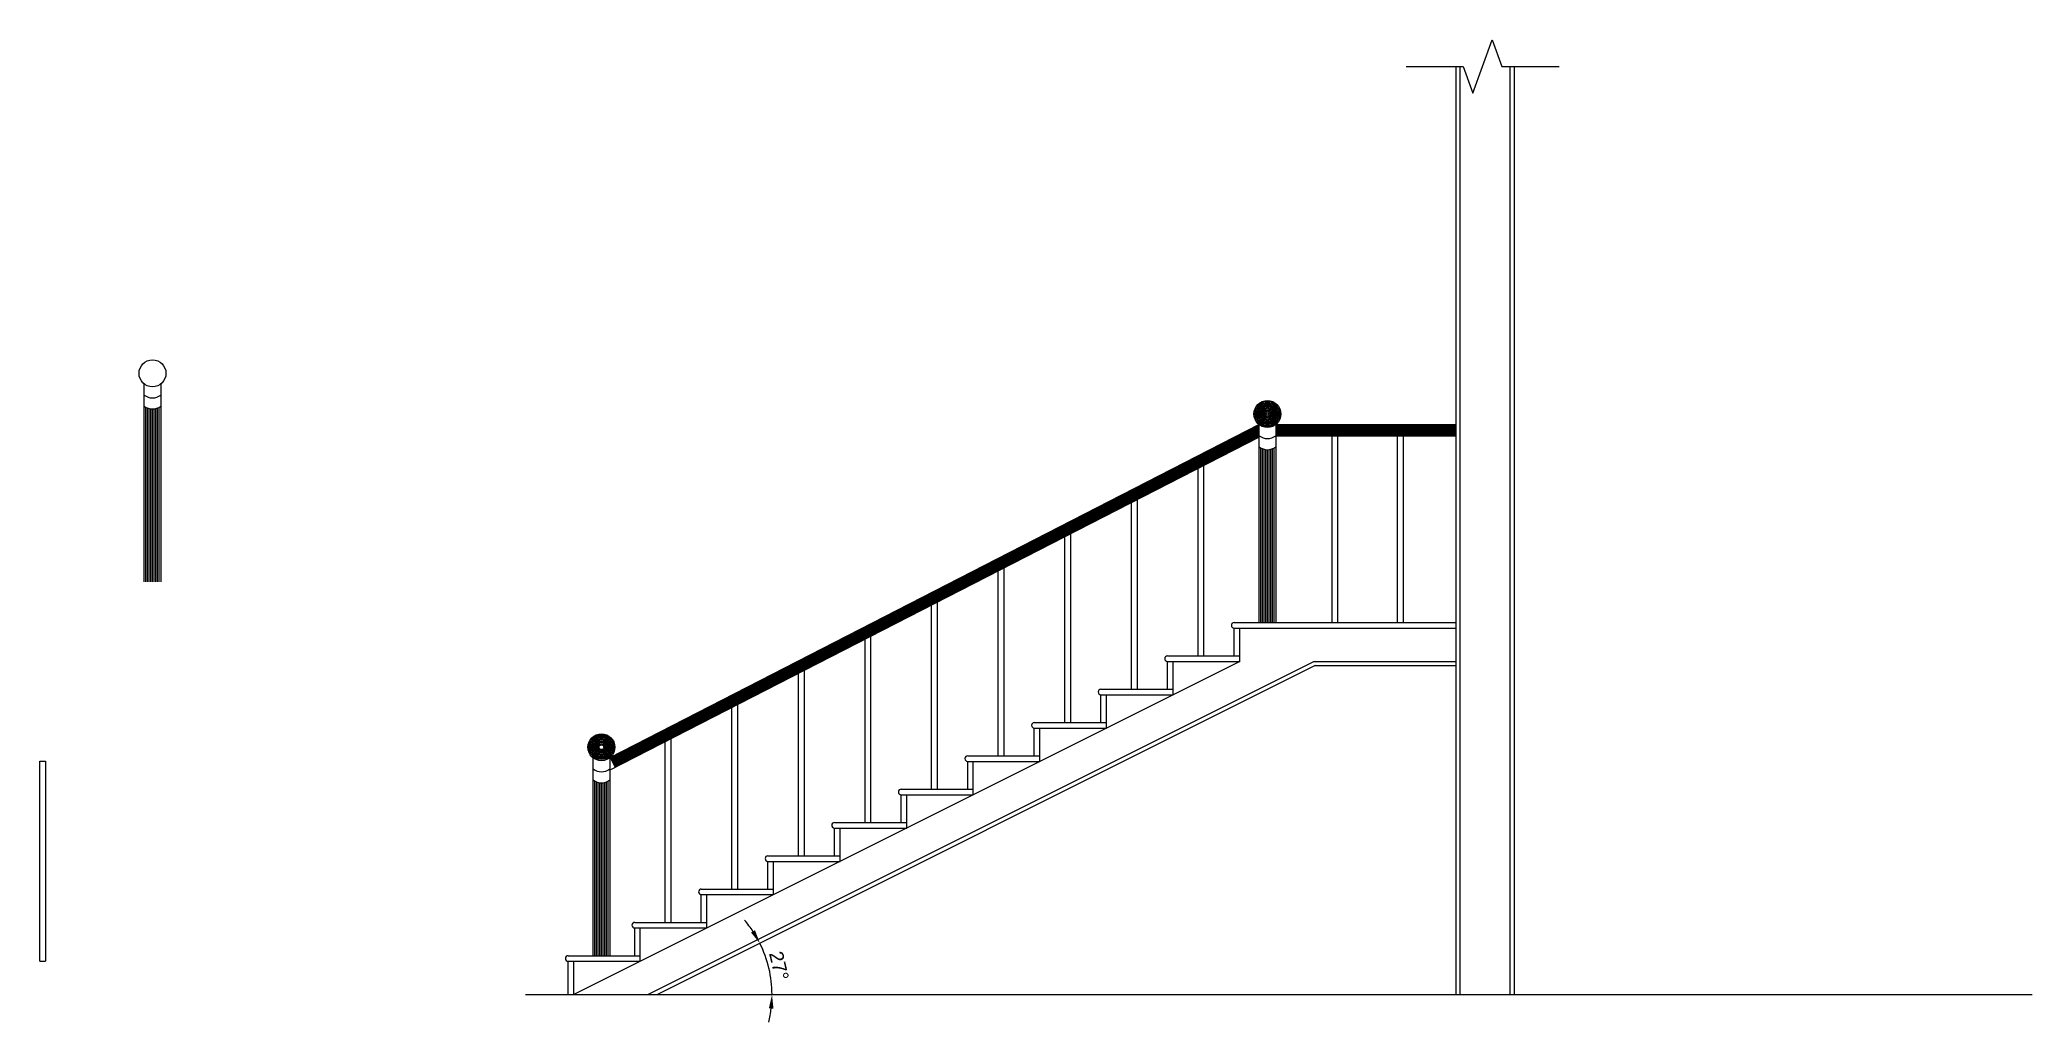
# Model space of a CAD drawing. Header units: inches. Extents: x 47 to 406, y 95 to 272.
import ezdxf

# ---------------------------------------------------------------- set-up
doc = ezdxf.new("R2010")
doc.units = ezdxf.units.IN
doc.styles.get("Standard").update_dxf_attribs({"font": 'arial.ttf'})
doc.dimstyles.new('ISO-25', dxfattribs={"dimtxt": 2.5, "dimasz": 2.5, "dimexe": 1.25, "dimexo": 0.625, "dimtad": 1, "dimlunit": 3, "dimtxsty": 'Standard', "dimcen": 2.5, "dimadec": 0, "dimazin": 0, "dimtfac": 1, "dimtmove": 0, "dimatfit": 3, "dimfxl": 1, "dimarcsym": 0})

# ---------------------------------------------------------------- blocks, each defined once
blk = doc.blocks.new('*D4')
at = {"color": 0, "lineweight": -2, "transparency": 16777216}
for start, end in [(33.5091, 40.4532), (0, 26.5651), (346.1118, 353.0559)]:
    blk.add_arc((157.81, 100.26), 20.64, start, end, dxfattribs=at)
at = {"color": 0, "transparency": 16777216}
for points in [[(175.38, 111.87), (174.66, 111.45), (176.27, 109.49)], [(177.88, 97.79), (178.71, 97.74), (178.45, 100.26)]]:
    blk.add_solid(points, dxfattribs=at)
at = {"layer": 'Defpoints', "color": 0, "transparency": 16777216}
for p in [(276.31, 159.51), (178.2, 103.44), (134.06, 100.26), (157.81, 100.26), (405.5, 100.26)]:
    blk.add_point(p, dxfattribs=at)
at = {"color": 0, "transparency": 16777216, "insert": (179.72, 105.44), "char_height": 2.5, "attachment_point": 5, "rotation": 283.2825}
blk.add_mtext('27°', dxfattribs=at)

msp = doc.modelspace()

# ---------------------------------------------------------------- hatches: boundary and pattern name
h = msp.add_hatch()
h.set_pattern_fill('AR-CONC', color=256, scale=0.1)
h.paths.add_polyline_path([(276.13, 160.263), (301.713, 160.263), (301.713, 166.263), (273.713, 166.263), (262.713, 166.263), (262.713, 160.263), (142.713, 100.263), (156.13, 100.263)], flags=17)
h.paths.add_polyline_path([(301.713, 166.263), (273.713, 166.263), (262.713, 166.263), (262.713, 160.263), (142.713, 100.263), (156.13, 100.263), (276.13, 160.263), (301.713, 160.263)], flags=17)
h = msp.add_hatch()
h.set_pattern_fill('AR-CONC', color=256, scale=5)
h.paths.add_polyline_path([(301.713, 166.263), (273.713, 166.263), (262.713, 166.263), (262.713, 160.263), (142.713, 100.263), (156.13, 100.263), (276.13, 160.263), (301.713, 160.263)])
h = msp.add_hatch()
h.set_pattern_fill('AR-CONC', color=256)
edge = h.paths.add_edge_path()
edge.add_line((262.713, 160.263), (142.713, 100.263))
edge.add_line((276.307, 159.513), (157.807, 100.263))
edge.add_line((262.713, 160.263), (262.713, 166.263))
edge.add_line((261.713, 166.263), (273.713, 166.263))
edge.add_line((273.713, 166.263), (301.713, 166.263))
edge.add_line((276.13, 160.263), (301.713, 160.263))
edge.add_line((276.13, 160.263), (156.13, 100.263))

# ---------------------------------------------------------------- linework, layer by layer
for p, q in [((301.713, 100.263), (301.713, 267.388)), ((302.463, 100.263), (302.463, 267.388)), ((311.463, 100.263), (311.463, 267.388)), ((312.213, 100.263), (312.213, 267.388)), ((65.324, 174.593), (65.324, 210.243)), ((68.324, 210.243), (68.324, 174.593)), ((65.624, 174.593), (65.624, 206.041)), ((65.924, 174.593), (65.924, 205.896)), ((66.224, 174.593), (66.224, 205.799)), ((66.524, 174.593), (66.524, 205.742)), ((66.824, 174.593), (66.824, 205.723)), ((67.124, 174.593), (67.124, 205.742)), ((67.424, 174.593), (67.424, 205.799)), ((67.724, 174.593), (67.724, 205.896)), ((68.024, 174.593), (68.024, 206.041)), ((266.213, 202.912), (149.213, 142.912)), ((266.213, 202.688), (149.305, 142.734)), ((266.213, 202.463), (149.396, 142.556)), ((266.213, 202.238), (149.487, 142.378)), ((266.213, 202.013), (149.578, 142.2)), ((266.213, 201.788), (149.67, 142.023)), ((266.213, 201.564), (149.761, 141.845)), ((266.213, 201.339), (149.852, 141.667)), ((266.213, 201.114), (149.944, 141.489)), ((266.213, 167.263), (266.213, 202.912)), ((269.213, 202.912), (269.213, 167.263)), ((269.213, 202.912), (301.713, 202.912)), ((269.213, 202.712), (301.713, 202.712)), ((269.213, 202.512), (301.713, 202.512)), ((269.213, 202.312), (301.713, 202.312)), ((269.213, 202.112), (301.713, 202.112)), ((269.213, 201.912), (301.713, 201.912)), ((269.213, 201.712), (301.713, 201.712)), ((269.213, 201.512), (301.713, 201.512)), ((269.213, 201.312), (301.713, 201.312)), ((269.213, 201.112), (301.713, 201.112)), ((266.213, 200.665), (149.213, 140.665)), ((266.231, 200.899), (150.035, 141.311)), ((266.513, 167.263), (266.513, 198.711)), ((266.813, 167.263), (266.813, 198.566)), ((267.113, 167.263), (267.113, 198.468)), ((267.413, 167.263), (267.413, 198.411)), ((267.713, 167.263), (267.713, 198.393)), ((268.013, 167.263), (268.013, 198.411)), ((268.313, 167.263), (268.313, 198.468)), ((268.613, 167.263), (268.613, 198.566)), ((268.913, 167.263), (268.913, 198.711)), ((269.213, 200.912), (301.713, 200.912)), ((279.359, 167.263), (279.359, 200.912)), ((280.359, 200.912), (280.359, 167.263)), ((291.141, 167.263), (291.141, 200.912)), ((292.141, 200.912), (292.141, 167.263)), ((255.213, 161.263), (255.213, 195.024)), ((256.213, 195.536), (256.213, 161.263)), ((243.213, 155.263), (243.213, 188.87)), ((244.213, 189.383), (244.213, 155.263)), ((232.213, 183.229), (232.213, 149.263)), ((231.213, 149.263), (231.213, 182.716)), ((219.213, 143.263), (219.213, 176.562)), ((220.213, 177.075), (220.213, 143.263)), ((207.213, 137.263), (207.213, 170.408)), ((208.213, 170.921), (208.213, 137.263)), ((261.713, 167.263), (273.713, 167.263)), ((261.713, 161.263), (261.713, 166.263)), ((261.713, 166.263), (273.713, 166.263)), ((262.713, 160.263), (262.713, 166.263)), ((273.713, 167.263), (301.713, 167.263)), ((273.713, 166.263), (301.713, 166.263)), ((195.213, 131.263), (195.213, 164.254)), ((196.213, 164.767), (196.213, 131.263)), ((262.713, 160.263), (142.713, 100.263)), ((276.13, 160.263), (156.13, 100.263)), ((276.307, 159.513), (157.807, 100.263)), ((183.213, 125.263), (183.213, 158.101)), ((184.213, 158.613), (184.213, 125.263)), ((249.713, 161.263), (262.713, 161.263)), ((249.713, 155.263), (249.713, 160.263)), ((249.713, 160.263), (262.713, 160.263)), ((250.713, 154.263), (250.713, 160.263)), ((276.13, 160.263), (301.713, 160.263)), ((276.307, 159.513), (301.713, 159.513)), ((237.713, 155.263), (250.713, 155.263)), ((171.213, 119.263), (171.213, 151.947)), ((172.213, 152.46), (172.213, 119.263)), ((237.713, 149.263), (237.713, 154.263)), ((237.713, 154.263), (250.713, 154.263)), ((238.713, 148.263), (238.713, 154.263)), ((225.713, 149.263), (238.713, 149.263)), ((225.713, 143.263), (225.713, 148.263)), ((225.713, 148.263), (238.713, 148.263)), ((226.713, 142.263), (226.713, 148.263)), ((159.213, 113.263), (159.213, 145.793)), ((160.213, 146.306), (160.213, 113.263)), ((46.527, 106.284), (46.527, 142.284)), ((46.527, 142.284), (47.527, 142.284)), ((47.527, 142.284), (47.527, 106.284)), ((146.213, 107.263), (146.213, 142.912)), ((149.213, 142.912), (149.213, 107.263)), ((213.713, 143.263), (226.713, 143.263)), ((213.713, 137.263), (213.713, 142.263)), ((213.713, 142.263), (226.713, 142.263)), ((214.713, 136.263), (214.713, 142.263)), ((146.513, 107.263), (146.513, 138.711)), ((146.813, 107.263), (146.813, 138.566)), ((147.113, 107.263), (147.113, 138.468)), ((147.413, 107.263), (147.413, 138.411)), ((147.713, 107.263), (147.713, 138.393)), ((148.013, 107.263), (148.013, 138.411)), ((148.313, 107.263), (148.313, 138.468)), ((148.613, 107.263), (148.613, 138.566)), ((148.913, 107.263), (148.913, 138.711)), ((201.713, 137.263), (214.713, 137.263)), ((201.713, 131.263), (201.713, 136.263)), ((201.713, 136.263), (214.713, 136.263)), ((202.713, 130.263), (202.713, 136.263)), ((189.713, 131.263), (202.713, 131.263)), ((189.713, 125.263), (189.713, 130.263)), ((189.713, 130.263), (202.713, 130.263)), ((190.713, 124.263), (190.713, 130.263)), ((177.713, 125.263), (190.713, 125.263)), ((177.713, 119.263), (177.713, 124.263)), ((177.713, 124.263), (190.713, 124.263)), ((178.713, 118.263), (178.713, 124.263)), ((165.713, 119.263), (178.713, 119.263)), ((165.713, 113.263), (165.713, 118.263)), ((165.713, 118.263), (178.713, 118.263)), ((166.713, 112.263), (166.713, 118.263)), ((153.713, 113.263), (166.713, 113.263)), ((153.713, 107.263), (153.713, 112.263)), ((153.713, 112.263), (166.713, 112.263)), ((154.713, 106.263), (154.713, 112.263)), ((46.527, 106.284), (47.527, 106.284)), ((141.713, 107.263), (154.713, 107.263)), ((141.713, 100.263), (141.713, 106.263)), ((141.713, 106.263), (154.713, 106.263)), ((142.713, 100.263), (142.713, 106.263)), ((134.059, 100.263), (405.501, 100.263))]:
    msp.add_line(p, q)
at = {"linetype": 'Continuous'}
msp.add_lwpolyline([(292.686, 267.388), (302.969, 267.388), (304.719, 262.58), (308.219, 272.196), (309.969, 267.388), (320.253, 267.388)], dxfattribs=at)
for centre, radius in [((66.824, 212.149), 2.425), ((267.713, 204.818), 2.425), ((267.713, 204.818), 2.225), ((267.713, 204.818), 2.025), ((267.713, 204.818), 1.825), ((267.713, 204.818), 1.625), ((267.713, 204.818), 1.425), ((267.713, 204.818), 1.225), ((267.713, 204.818), 1.025), ((267.713, 204.818), 0.825), ((267.713, 204.818), 0.625), ((267.713, 204.818), 0.425), ((267.713, 204.818), 0.225), ((147.713, 144.818), 2.425), ((147.713, 144.818), 2.225), ((147.713, 144.818), 2.025), ((147.713, 144.818), 1.825), ((147.713, 144.818), 1.625), ((147.713, 144.818), 1.425), ((147.713, 144.818), 1.225), ((147.713, 144.818), 1.025), ((147.713, 144.818), 0.825), ((147.713, 144.818), 0.625), ((147.713, 144.818), 0.425)]:
    msp.add_circle(centre, radius)
for centre, radius, start, end in [((66.824, 210.149), 2.425, 231.797, 308.203), ((66.824, 208.149), 2.425, 231.797, 308.203), ((267.713, 202.818), 2.425, 231.797, 308.203), ((267.713, 200.818), 2.425, 231.797, 308.203), ((261.713, 166.763), 0.5, 90, 270), ((249.713, 160.763), 0.5, 90, 270), ((237.713, 154.763), 0.5, 90, 270), ((225.713, 148.763), 0.5, 90, 270), ((147.713, 142.818), 2.425, 231.797, 308.203), ((213.713, 142.763), 0.5, 90, 270), ((147.713, 140.818), 2.425, 231.797, 308.203), ((201.713, 136.763), 0.5, 90, 270), ((189.713, 130.763), 0.5, 90, 270), ((177.713, 124.763), 0.5, 90, 270), ((165.713, 118.763), 0.5, 90, 270), ((153.713, 112.763), 0.5, 90, 270), ((141.713, 106.763), 0.5, 90, 270)]:
    msp.add_arc(centre, radius, start, end)

# ---------------------------------------------------------------- dimensions: what is measured, and where the dimension line sits
dim = msp.add_angular_dim_2l(base=(178.201, 103.44), line1=((134.059, 100.263), (405.501, 100.263)), line2=((276.307, 159.513), (157.807, 100.263)), dimstyle='ISO-25')
dim.commit()
dim.dimension.update_dxf_attribs({"geometry": '*D4', "text_midpoint": (179.725, 105.437)})

doc.saveas('drawing.dxf')
